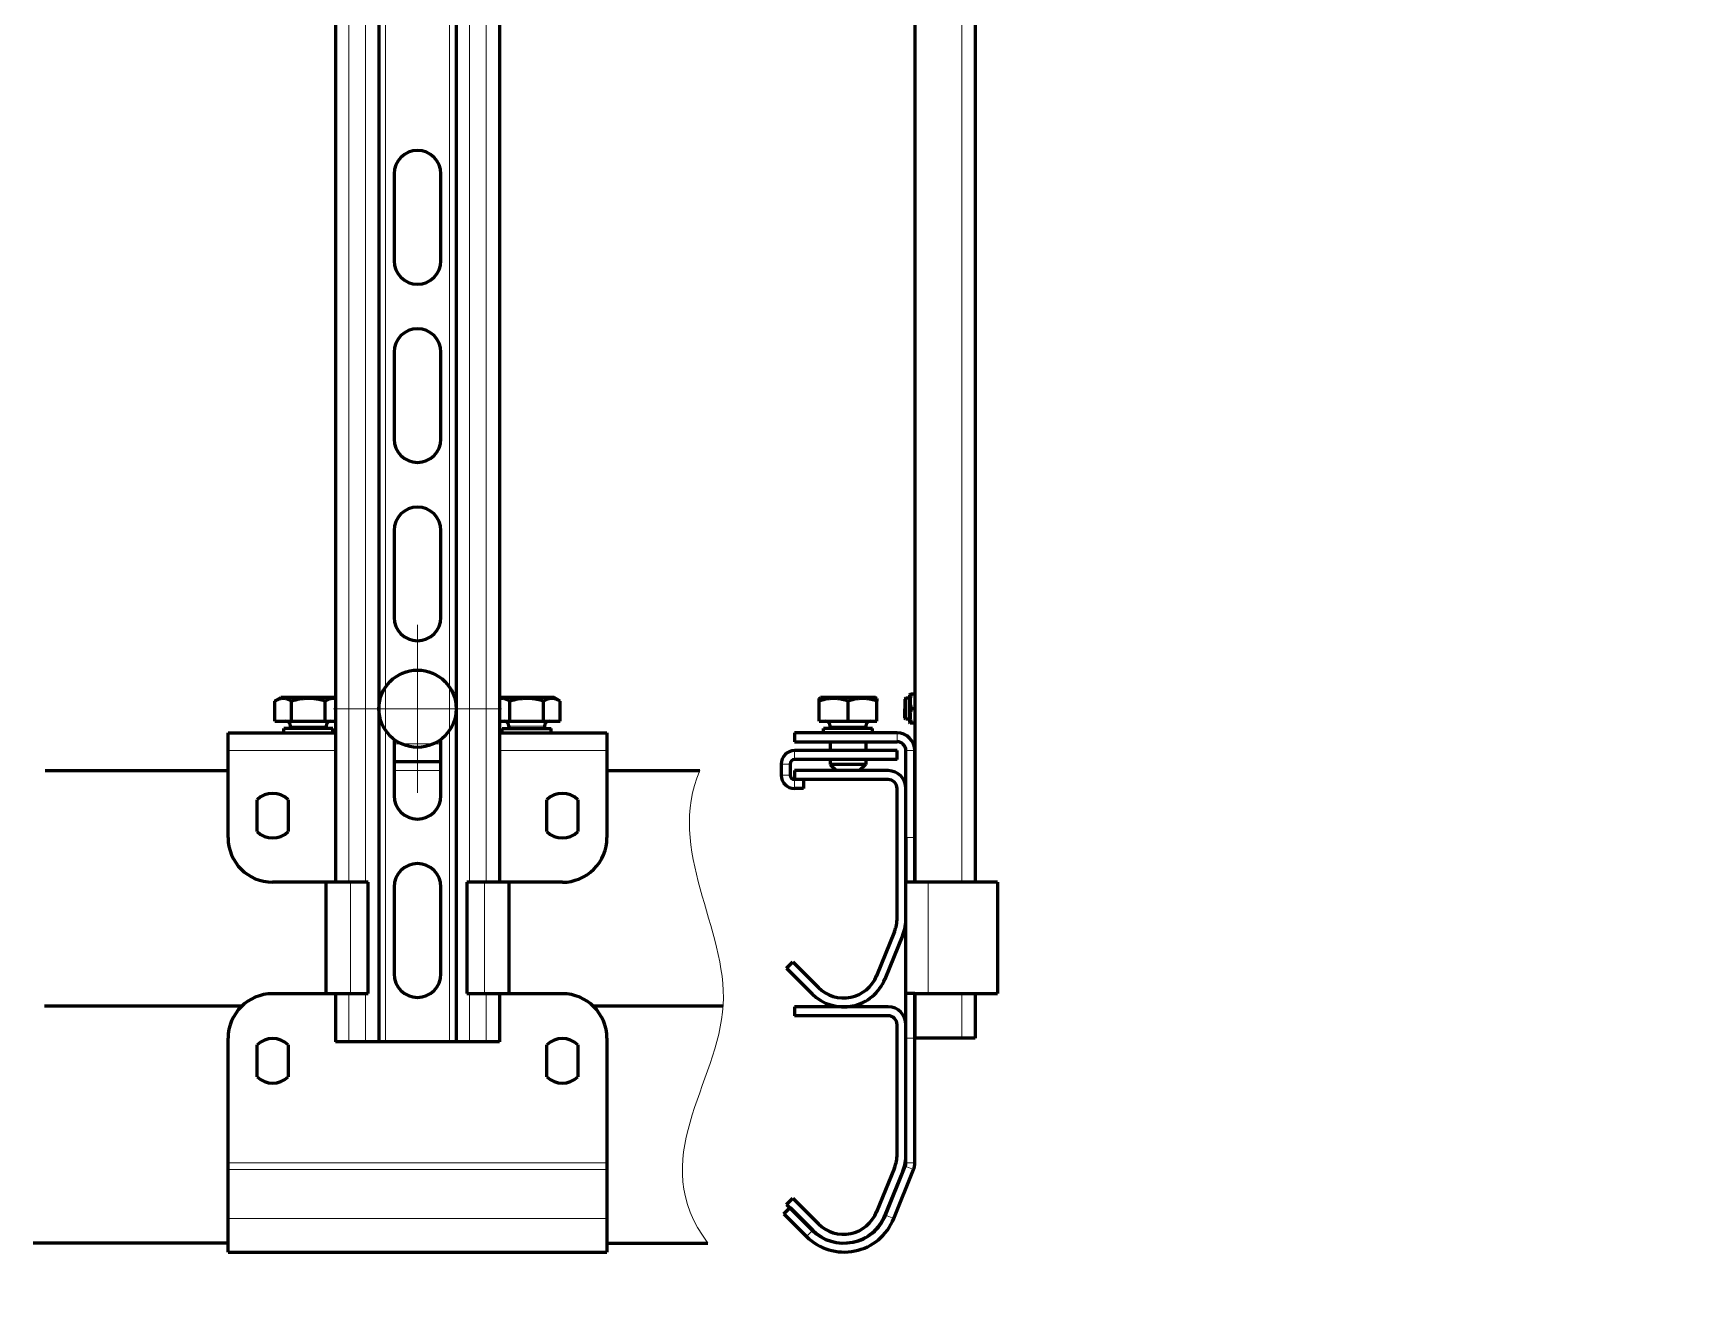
# Model space of a CAD drawing. Header units: millimetres. Extents: x 0 to 840, y 0 to 594.
# Drawn here: x 253 to 325.8, y 333.7 to 388.8 of the extents above; entities that cross this region are included whole.
import ezdxf

# ---------------------------------------------------------------- set-up
doc = ezdxf.new("R2010")
doc.units = ezdxf.units.MM
for name, pattern in [('K5LT_AXLED', [19.5, 15, -1.5, 1.5, -1.5]), ('K5LT_BASIC', [0]), ('K5LT_THIN', [0]), ('K5LT_THIN_INCLUDED_TO_HATCHING', [0])]:
    doc.linetypes.add(name, pattern=pattern)
doc.layers.add('Системный слой', color=7, linetype='Continuous')

# ---------------------------------------------------------------- blocks, each defined once
blk = doc.blocks.new('U53')
at = {"layer": 'Системный слой', "color": 30, "linetype": 'K5LT_AXLED', "lineweight": 18, "true_color": 0xff8000}
for q in [(269.909, 362.784), (266.209, 359.084), (273.609, 359.084), (269.909, 355.384)]:
    blk.add_line((269.909, 359.084), q, dxfattribs=at)
blk = doc.blocks.new('U54')
at = {"layer": 'Системный слой', "color": 5, "linetype": 'K5LT_BASIC', "lineweight": 60, "true_color": 0x0000ff}
for p, q in [((290.627, 345.958), (286.506, 345.958)), ((286.506, 345.958), (286.506, 345.565)), ((290.627, 345.565), (286.506, 345.565)), ((291.019, 339.462), (291.019, 345.173)), ((291.412, 339.462), (291.412, 345.173)), ((290.905, 338.874), (290.12, 336.932)), ((291.269, 338.727), (290.484, 336.785)), ((286.151, 337.258), (286.428, 337.536)), ((286.151, 337.258), (287.277, 336.132)), ((286.428, 337.536), (287.555, 336.41))]:
    blk.add_line(p, q, dxfattribs=at)
for centre, radius, start, end in [((290.627, 345.173), 0.785, 0, 90), ((290.627, 345.173), 0.392, 0, 90), ((289.45, 339.462), 1.57, 338, 0), ((289.45, 339.462), 1.962, 338, 0), ((288.665, 337.52), 1.962, 225, 338), ((288.665, 337.52), 1.57, 225, 338)]:
    blk.add_arc(centre, radius, start, end, dxfattribs=at)
blk = doc.blocks.new('U55')
at = {"layer": 'Системный слой', "color": 5, "linetype": 'K5LT_BASIC', "lineweight": 60, "true_color": 0x0000ff}
for p, q in [((290.627, 356.358), (286.506, 356.358)), ((286.506, 356.358), (286.506, 355.965)), ((290.627, 355.965), (286.506, 355.965)), ((291.019, 349.862), (291.019, 355.573)), ((291.412, 349.862), (291.412, 355.573)), ((290.905, 349.274), (290.12, 347.332)), ((291.269, 349.127), (290.484, 347.185)), ((286.151, 347.658), (286.428, 347.936)), ((286.151, 347.658), (287.277, 346.532)), ((286.428, 347.936), (287.555, 346.81))]:
    blk.add_line(p, q, dxfattribs=at)
for centre, radius, start, end in [((290.627, 355.573), 0.785, 0, 90), ((290.627, 355.573), 0.392, 0, 90), ((289.45, 349.862), 1.57, 338, 0), ((289.45, 349.862), 1.962, 338, 0), ((288.665, 347.92), 1.57, 225, 338), ((288.665, 347.92), 1.962, 225, 338)]:
    blk.add_arc(centre, radius, start, end, dxfattribs=at)
blk = doc.blocks.new('U56')
at = {"layer": 'Системный слой', "color": 5, "linetype": 'K5LT_BASIC', "lineweight": 60, "true_color": 0x0000ff}
for p, q in [((296.416, 395.596), (319.963, 395.596)), ((319.963, 394.419), (319.963, 395.596)), ((319.963, 393.83), (319.963, 394.419)), ((319.963, 393.83), (296.416, 393.83)), ((292.687, 390.48), (292.687, 391.868)), ((294.453, 391.868), (294.453, 351.446)), ((291.804, 389.597), (292.687, 390.48)), ((291.804, 389.597), (291.804, 351.446)), ((291.804, 346.54), (291.804, 344.577)), ((294.453, 346.54), (294.453, 344.577)), ((293.865, 344.577), (291.804, 344.577)), ((294.453, 344.577), (293.865, 344.577))]:
    blk.add_line(p, q, dxfattribs=at)
at = {"layer": 'Системный слой', "color": 7, "linetype": 'K5LT_THIN', "lineweight": 18}
for p, q in [((296.416, 393.83), (296.416, 394.419)), ((319.963, 394.419), (296.416, 394.419)), ((294.453, 391.868), (293.865, 391.868)), ((293.865, 391.868), (293.865, 351.446)), ((293.865, 346.54), (293.865, 344.577))]:
    blk.add_line(p, q, dxfattribs=at)
at = {"layer": 'Системный слой', "color": 5, "linetype": 'K5LT_BASIC', "lineweight": 60, "true_color": 0x0000ff}
for radius in [3.728, 1.962]:
    blk.add_arc((296.416, 391.868), radius, 90, 180, dxfattribs=at)
at = {"layer": 'Системный слой', "color": 7, "linetype": 'K5LT_THIN', "lineweight": 18}
blk.add_arc((296.416, 391.868), 2.551, 90, 180, dxfattribs=at)
blk = doc.blocks.new('U57')
at = {"layer": 'Системный слой', "color": 5, "linetype": 'K5LT_BASIC', "lineweight": 60, "true_color": 0x0000ff}
for p, q in [((266.298, 394.257), (266.298, 395.435)), ((266.592, 395.435), (266.298, 395.435)), ((266.592, 395.435), (266.592, 394.257)), ((273.225, 394.257), (273.225, 395.435)), ((273.519, 395.435), (273.225, 395.435)), ((273.519, 395.435), (273.519, 394.257)), ((267.917, 394.257), (267.917, 394.65)), ((268.211, 394.65), (268.211, 394.257)), ((268.506, 395.239), (271.312, 395.239)), ((271.312, 394.944), (268.506, 394.944)), ((271.606, 394.257), (271.606, 394.65)), ((271.9, 394.65), (271.9, 394.257)), ((266.298, 394.257), (266.298, 391.706)), ((266.887, 393.963), (267.623, 393.963)), ((268.211, 394.257), (268.211, 391.706)), ((271.606, 394.257), (271.606, 391.706)), ((272.195, 393.963), (272.93, 393.963)), ((273.519, 394.257), (273.519, 391.706)), ((267.623, 393.669), (266.887, 393.669)), ((272.93, 393.669), (272.195, 393.669)), ((266.298, 391.706), (266.298, 351.446)), ((268.211, 391.706), (268.211, 344.416)), ((271.606, 391.706), (271.606, 344.416)), ((273.519, 391.706), (273.519, 351.446)), ((268.878, 382.631), (268.878, 378.805)), ((270.939, 378.805), (270.939, 382.631)), ((268.878, 374.782), (268.878, 370.956)), ((270.939, 370.956), (270.939, 374.782)), ((268.878, 366.933), (268.878, 363.106)), ((270.939, 363.106), (270.939, 366.933)), ((268.878, 357.732), (268.878, 355.257)), ((270.939, 355.257), (270.939, 357.732)), ((268.878, 351.235), (268.878, 347.408)), ((270.939, 347.408), (270.939, 351.235)), ((266.298, 346.54), (266.298, 344.416)), ((273.519, 346.54), (273.519, 344.416)), ((266.887, 344.416), (266.298, 344.416)), ((267.623, 344.416), (266.887, 344.416)), ((268.211, 344.416), (267.623, 344.416)), ((268.506, 344.416), (268.211, 344.416)), ((271.312, 344.416), (268.506, 344.416)), ((271.606, 344.416), (271.312, 344.416)), ((272.195, 344.416), (271.606, 344.416)), ((272.93, 344.416), (272.195, 344.416)), ((273.519, 344.416), (272.93, 344.416))]:
    blk.add_line(p, q, dxfattribs=at)
at = {"layer": 'Системный слой', "color": 7, "linetype": 'K5LT_THIN', "lineweight": 18}
for p, q in [((268.506, 394.944), (268.506, 391.706)), ((271.312, 394.944), (271.312, 391.706)), ((266.887, 393.669), (266.887, 391.706)), ((267.623, 393.669), (267.623, 391.706)), ((272.195, 393.669), (272.195, 391.706)), ((272.93, 393.669), (272.93, 391.706)), ((266.887, 391.706), (266.298, 391.706)), ((267.623, 391.706), (266.887, 391.706)), ((266.887, 391.706), (266.887, 351.446)), ((268.211, 391.706), (267.623, 391.706)), ((267.623, 391.706), (267.623, 351.446)), ((268.506, 391.706), (268.211, 391.706)), ((271.312, 391.706), (268.506, 391.706)), ((268.506, 391.706), (268.506, 344.416)), ((271.606, 391.706), (271.312, 391.706)), ((271.312, 391.706), (271.312, 344.416)), ((272.195, 391.706), (271.606, 391.706)), ((272.195, 391.706), (272.195, 351.446)), ((272.93, 391.706), (272.195, 391.706)), ((272.93, 391.706), (272.93, 351.446)), ((273.519, 391.706), (272.93, 391.706)), ((266.887, 346.54), (266.887, 344.416)), ((267.623, 346.54), (267.623, 344.416)), ((272.195, 346.54), (272.195, 344.416)), ((272.93, 346.54), (272.93, 344.416))]:
    blk.add_line(p, q, dxfattribs=at)
at = {"layer": 'Системный слой', "color": 5, "linetype": 'K5LT_BASIC', "lineweight": 60, "true_color": 0x0000ff}
for centre, radius, start, end in [((268.506, 394.65), 0.589, 90, 180), ((268.506, 394.65), 0.294, 90, 180), ((271.312, 394.65), 0.589, 0, 90), ((271.312, 394.65), 0.294, 0, 90), ((266.887, 394.257), 0.589, 180, 270), ((266.887, 394.257), 0.294, 180, 270), ((267.623, 394.257), 0.294, 270, 0), ((267.623, 394.257), 0.589, 270, 0), ((272.195, 394.257), 0.589, 180, 270), ((272.195, 394.257), 0.294, 180, 270), ((272.93, 394.257), 0.589, 270, 0), ((272.93, 394.257), 0.294, 270, 0), ((269.909, 382.631), 1.03, 0, 180), ((269.909, 378.805), 1.03, 180, 0), ((269.909, 374.782), 1.03, 0, 180), ((269.909, 370.956), 1.03, 180, 0), ((269.909, 366.933), 1.03, 0, 180), ((269.909, 363.106), 1.03, 180, 0), ((269.909, 355.257), 1.03, 180, 0), ((269.909, 351.235), 1.03, 0, 180), ((269.909, 347.408), 1.03, 180, 0)]:
    blk.add_arc(centre, radius, start, end, dxfattribs=at)
blk = doc.blocks.new('U52')
at = {"layer": 'Системный слой', "color": 5, "linetype": 'K5LT_BASIC', "lineweight": 60, "true_color": 0x0000ff}
for p, q in [((291.591, 359.722), (291.573, 359.69)), ((291.591, 359.722), (291.573, 359.69)), ((291.573, 359.69), (291.573, 358.559)), ((291.591, 359.722), (291.648, 359.722)), ((291.804, 359.722), (291.648, 359.722)), ((263.628, 359.423), (263.889, 359.573)), ((263.628, 358.533), (263.628, 359.423)), ((266.298, 359.573), (263.889, 359.573)), ((264.365, 358.533), (264.365, 359.423)), ((265.837, 358.533), (265.837, 359.423)), ((274.11, 359.573), (273.519, 359.573)), ((273.98, 358.533), (273.98, 359.423)), ((275.928, 359.573), (274.11, 359.573)), ((275.453, 358.533), (275.453, 359.423)), ((276.189, 359.423), (275.928, 359.573)), ((276.189, 358.533), (276.189, 359.423)), ((287.585, 359.536), (287.649, 359.573)), ((287.585, 359.536), (287.649, 359.573)), ((287.585, 359.423), (287.585, 359.536)), ((287.585, 358.533), (287.585, 359.423)), ((287.811, 359.573), (287.649, 359.573)), ((290.073, 359.573), (287.811, 359.573)), ((288.861, 358.533), (288.861, 359.423)), ((290.136, 359.536), (290.073, 359.573)), ((290.136, 359.536), (290.073, 359.573)), ((290.136, 359.536), (290.136, 359.423)), ((290.136, 358.533), (290.136, 359.423)), ((291.412, 359.545), (291.366, 359.499)), ((291.366, 359.499), (291.366, 359.084)), ((291.366, 358.669), (291.366, 359.084)), ((291.573, 359.545), (291.412, 359.545)), ((291.412, 358.623), (291.412, 359.545)), ((291.804, 359.084), (291.648, 359.084)), ((263.628, 358.533), (264.365, 358.533)), ((264.022, 358.022), (264.022, 358.219)), ((265.101, 358.219), (264.022, 358.219)), ((264.316, 358.317), (264.316, 358.219)), ((264.365, 358.533), (265.837, 358.533)), ((266.18, 358.219), (265.101, 358.219)), ((265.837, 358.533), (266.298, 358.533)), ((265.886, 358.317), (265.886, 358.219)), ((266.18, 358.022), (266.18, 358.219)), ((273.519, 358.533), (273.98, 358.533)), ((273.637, 358.022), (273.637, 358.219)), ((273.637, 358.219), (274.716, 358.219)), ((273.931, 358.317), (273.931, 358.219)), ((273.98, 358.533), (275.453, 358.533)), ((274.716, 358.219), (275.795, 358.219)), ((275.453, 358.533), (276.189, 358.533)), ((275.501, 358.317), (275.501, 358.219)), ((275.795, 358.022), (275.795, 358.219)), ((287.585, 358.533), (288.861, 358.533)), ((289.94, 358.219), (287.782, 358.219)), ((287.782, 358.022), (287.782, 358.219)), ((288.076, 358.317), (288.076, 358.219)), ((288.861, 358.533), (290.136, 358.533)), ((289.646, 358.317), (289.646, 358.219)), ((289.94, 358.022), (289.94, 358.219)), ((291.412, 358.623), (291.366, 358.669)), ((291.573, 358.623), (291.412, 358.623)), ((291.573, 358.559), (291.573, 358.478)), ((291.591, 358.446), (291.573, 358.478)), ((291.591, 358.446), (291.573, 358.478)), ((291.648, 358.446), (291.591, 358.446)), ((291.804, 358.446), (291.648, 358.446)), ((261.569, 357.238), (261.569, 358.022)), ((261.569, 358.022), (266.298, 358.022)), ((273.519, 358.022), (278.248, 358.022)), ((278.248, 358.022), (278.248, 357.238)), ((286.506, 358.022), (286.506, 357.63)), ((291.019, 358.022), (286.506, 358.022)), ((286.506, 357.63), (291.019, 357.63)), ((288.076, 357.63), (288.076, 357.238)), ((289.646, 357.63), (289.646, 357.238)), ((261.569, 353.408), (261.569, 357.238)), ((278.248, 357.238), (278.248, 353.408)), ((291.019, 357.238), (286.506, 357.238)), ((291.019, 357.238), (286.506, 357.238)), ((291.019, 356.845), (286.506, 356.845)), ((288.076, 356.845), (288.076, 356.636)), ((289.646, 356.845), (289.646, 356.636)), ((291.019, 356.845), (291.019, 357.238)), ((291.412, 353.408), (291.412, 357.238)), ((291.804, 353.408), (291.804, 357.238)), ((253.524, 356.358), (261.569, 356.358)), ((270.939, 356.75), (268.878, 356.75)), ((278.248, 356.358), (282.334, 356.358)), ((285.917, 356.649), (285.917, 356.158)), ((286.31, 356.649), (286.31, 356.158)), ((288.076, 356.636), (288.351, 356.361)), ((289.253, 356.636), (288.076, 356.636)), ((289.116, 356.361), (288.351, 356.361)), ((289.371, 356.361), (289.116, 356.361)), ((289.646, 356.636), (289.253, 356.636)), ((289.646, 356.636), (289.371, 356.361)), ((286.899, 355.962), (286.506, 355.962)), ((286.899, 355.57), (286.506, 355.57)), ((286.899, 355.962), (286.899, 355.57)), ((262.844, 353.677), (262.844, 355.078)), ((264.218, 355.078), (264.218, 353.677)), ((275.599, 353.677), (275.599, 355.078)), ((276.973, 355.078), (276.973, 353.677)), ((291.412, 353.408), (291.412, 351.446)), ((291.804, 351.446), (291.804, 353.408)), ((266.867, 351.446), (263.531, 351.446)), ((265.886, 346.54), (265.886, 351.446)), ((266.953, 351.446), (265.886, 351.446)), ((267.743, 351.446), (266.953, 351.446)), ((267.743, 346.54), (267.743, 351.446)), ((272.865, 351.446), (272.074, 351.446)), ((272.074, 351.446), (272.074, 346.54)), ((273.931, 351.446), (272.865, 351.446)), ((273.931, 351.446), (273.931, 346.54)), ((276.286, 351.445), (273.931, 351.446)), ((291.412, 351.446), (291.412, 351.446)), ((291.412, 346.54), (291.412, 351.446)), ((292.393, 351.446), (291.412, 351.446)), ((291.804, 351.446), (291.804, 351.446)), ((294.462, 351.446), (292.393, 351.446)), ((295.443, 351.446), (294.462, 351.446)), ((295.443, 351.446), (295.443, 346.54)), ((253.488, 345.997), (262.176, 345.997)), ((263.531, 346.54), (265.886, 346.54)), ((265.886, 346.54), (266.953, 346.54)), ((266.953, 346.54), (267.743, 346.54)), ((272.074, 346.54), (272.865, 346.54)), ((272.865, 346.54), (273.931, 346.54)), ((273.931, 346.54), (276.286, 346.54)), ((277.641, 345.997), (283.363, 345.997)), ((291.804, 346.54), (291.412, 346.54)), ((291.412, 344.577), (291.412, 346.54)), ((291.804, 344.577), (291.804, 346.54)), ((291.804, 346.54), (292.393, 346.54)), ((292.393, 346.54), (294.462, 346.54)), ((294.462, 346.54), (295.443, 346.54)), ((261.569, 339.087), (261.569, 344.577)), ((278.248, 344.577), (278.248, 339.087)), ((291.412, 339.087), (291.412, 344.577)), ((291.804, 339.087), (291.804, 344.577)), ((262.844, 342.884), (262.844, 344.286)), ((264.218, 344.286), (264.218, 342.884)), ((275.599, 342.884), (275.599, 344.286)), ((276.973, 344.286), (276.973, 342.884)), ((261.569, 338.793), (261.569, 339.087)), ((261.569, 336.638), (261.569, 338.793)), ((278.248, 339.087), (278.248, 338.793)), ((278.248, 338.793), (278.248, 336.638)), ((290.513, 336.785), (291.383, 338.94)), ((290.876, 336.638), (291.747, 338.793)), ((286.041, 336.842), (286.318, 337.12)), ((286.318, 337.12), (287.306, 336.132)), ((261.569, 335.165), (261.569, 336.638)), ((278.248, 336.638), (278.248, 335.165)), ((286.041, 336.842), (287.028, 335.855)), ((261.569, 335.558), (252.985, 335.558)), ((261.569, 335.165), (278.248, 335.165)), ((278.248, 335.558), (282.697, 335.558))]:
    blk.add_line(p, q, dxfattribs=at)
at = {"layer": 'Системный слой', "color": 7, "linetype": 'K5LT_THIN', "lineweight": 18}
for p, q in [((291.366, 359.499), (291.573, 359.499)), ((264.421, 358.317), (264.316, 358.317)), ((265.886, 358.317), (264.421, 358.317)), ((275.396, 358.317), (273.931, 358.317)), ((275.501, 358.317), (275.396, 358.317)), ((289.253, 358.317), (288.076, 358.317)), ((289.646, 358.317), (289.253, 358.317)), ((291.366, 358.669), (291.573, 358.669)), ((268.878, 357.535), (270.939, 357.535)), ((291.019, 358.022), (291.019, 357.63)), ((266.298, 357.238), (261.569, 357.238)), ((278.248, 357.238), (273.519, 357.238)), ((286.506, 356.845), (286.506, 357.238)), ((291.804, 357.238), (291.412, 357.238)), ((270.939, 356.358), (268.878, 356.358)), ((286.31, 356.649), (285.917, 356.649)), ((285.917, 356.158), (286.31, 356.158)), ((286.506, 355.962), (286.506, 355.57)), ((291.804, 353.408), (291.412, 353.408)), ((266.953, 351.446), (266.953, 346.54)), ((272.865, 346.54), (272.865, 351.446)), ((291.804, 351.446), (291.412, 351.446)), ((292.393, 351.446), (292.393, 346.54)), ((291.804, 344.577), (291.412, 344.577)), ((261.569, 339.087), (278.248, 339.087)), ((278.248, 338.793), (261.569, 338.793)), ((291.747, 338.793), (291.383, 338.94)), ((291.412, 339.087), (291.804, 339.087)), ((261.569, 336.638), (278.248, 336.638)), ((290.513, 336.785), (290.876, 336.638)), ((287.028, 335.855), (287.306, 336.132))]:
    blk.add_line(p, q, dxfattribs=at)
at = {"layer": 'Системный слой', "color": 5, "linetype": 'K5LT_BASIC', "lineweight": 60, "true_color": 0x0000ff}
blk.add_circle((269.909, 359.084), 1.7, dxfattribs=at)
for centre, radius, start, end in [((264.1, 358.317), 0.216, 0, 90), ((266.102, 358.317), 0.216, 90, 180), ((273.715, 358.317), 0.216, 0, 90), ((275.717, 358.317), 0.216, 90, 180), ((287.86, 358.317), 0.216, 0, 90), ((289.862, 358.317), 0.216, 90, 180), ((291.019, 357.238), 0.785, 0, 90), ((291.019, 357.238), 0.392, 0, 90), ((286.506, 356.649), 0.589, 90, 180), ((286.506, 356.649), 0.196, 90, 180), ((286.506, 356.158), 0.589, 180, 270), ((286.506, 356.158), 0.196, 180, 270), ((263.531, 354.377), 0.981, 45.573, 134.427), ((276.286, 354.377), 0.981, 45.573, 134.427), ((263.531, 353.408), 1.962, 180, 269.99714), ((263.531, 354.377), 0.981, 225.573, 314.427), ((276.286, 354.377), 0.981, 225.573, 314.427), ((276.286, 353.408), 1.962, 269.99714, 0), ((263.531, 344.577), 1.962, 90, 180), ((276.286, 344.577), 1.962, 0, 90), ((263.531, 343.585), 0.981, 45.573, 134.427), ((276.286, 343.585), 0.981, 45.573, 134.427), ((263.531, 343.585), 0.981, 225.573, 314.427), ((276.286, 343.585), 0.981, 225.573, 314.427), ((291.019, 339.087), 0.392, 338, 0), ((291.019, 339.087), 0.785, 338, 0), ((288.693, 337.52), 2.355, 225, 338), ((288.693, 337.52), 1.962, 225, 338)]:
    blk.add_arc(centre, radius, start, end, dxfattribs=at)
for points, knots in [([(291.648, 359.722), (291.634, 359.679), (291.617, 359.62), (291.603, 359.545), (291.596, 359.499), (291.592, 359.455), (291.591, 359.411), (291.591, 359.371), (291.594, 359.331), (291.599, 359.287), (291.61, 359.217), (291.628, 359.147), (291.643, 359.098), (291.648, 359.084)], [0, 0, 0, 0, 2.882057, 3.942733, 4.946423, 5.889891, 6.801258, 7.786081, 8.494917, 9.347563, 10.680569, 13.05164, 14, 14, 14, 14]), ([(264.365, 359.423), (264.315, 359.451), (264.247, 359.485), (264.16, 359.513), (264.107, 359.526), (264.056, 359.534), (264.006, 359.537), (263.959, 359.536), (263.914, 359.531), (263.863, 359.521), (263.782, 359.499), (263.701, 359.463), (263.644, 359.432), (263.628, 359.423)], [0, 0, 0, 0, 2.882057, 3.942733, 4.946423, 5.889891, 6.801258, 7.786081, 8.494917, 9.347563, 10.680569, 13.05164, 14, 14, 14, 14]), ([(265.837, 359.423), (265.746, 359.449), (265.621, 359.48), (265.46, 359.509), (265.356, 359.523), (265.255, 359.532), (265.153, 359.537), (265.05, 359.537), (264.948, 359.532), (264.834, 359.521), (264.64, 359.494), (264.478, 359.455), (264.365, 359.423)], [0, 0, 0, 0, 2.47192, 3.369736, 4.272516, 5.194325, 6.028009, 6.914408, 7.888137, 8.67988, 9.917671, 13, 13, 13, 13]), ([(266.298, 359.529), (266.287, 359.531), (266.26, 359.534), (266.215, 359.537), (266.169, 359.536), (266.123, 359.531), (266.072, 359.521), (265.992, 359.499), (265.911, 359.463), (265.854, 359.432), (265.837, 359.423)], [5.269035, 5.269035, 5.269035, 5.269035, 5.889891, 6.801258, 7.786081, 8.494917, 9.347563, 10.680569, 13.05164, 14, 14, 14, 14]), ([(273.98, 359.423), (273.93, 359.451), (273.862, 359.485), (273.775, 359.513), (273.722, 359.526), (273.671, 359.534), (273.621, 359.537), (273.574, 359.536), (273.54, 359.532), (273.523, 359.529), (273.519, 359.529)], [0, 0, 0, 0, 2.882131, 3.942851, 4.946579, 5.890067, 6.801436, 7.786254, 8.495082, 8.73103, 8.73103, 8.73103, 8.73103]), ([(275.453, 359.423), (275.362, 359.449), (275.236, 359.48), (275.075, 359.509), (274.971, 359.523), (274.87, 359.532), (274.768, 359.537), (274.665, 359.537), (274.563, 359.532), (274.449, 359.521), (274.255, 359.494), (274.093, 359.455), (273.98, 359.423)], [0, 0, 0, 0, 2.471982, 3.369833, 4.272649, 5.194485, 6.028176, 6.914571, 7.88829, 8.680018, 9.91778, 13, 13, 13, 13]), ([(276.189, 359.423), (276.14, 359.451), (276.071, 359.485), (275.985, 359.513), (275.931, 359.526), (275.881, 359.534), (275.83, 359.537), (275.784, 359.536), (275.738, 359.531), (275.687, 359.521), (275.607, 359.499), (275.526, 359.463), (275.469, 359.432), (275.453, 359.423)], [0, 0, 0, 0, 2.882057, 3.942733, 4.946423, 5.889891, 6.801258, 7.786081, 8.494917, 9.347563, 10.680569, 13.05164, 14, 14, 14, 14]), ([(288.861, 359.423), (288.776, 359.451), (288.657, 359.485), (288.507, 359.513), (288.415, 359.526), (288.327, 359.534), (288.239, 359.537), (288.159, 359.536), (288.08, 359.531), (287.992, 359.521), (287.852, 359.499), (287.712, 359.463), (287.613, 359.432), (287.585, 359.423)], [0, 0, 0, 0, 2.882131, 3.942851, 4.946579, 5.890067, 6.801436, 7.786254, 8.495082, 9.347712, 10.680686, 13.05168, 14, 14, 14, 14]), ([(290.136, 359.423), (290.051, 359.451), (289.933, 359.485), (289.782, 359.513), (289.69, 359.526), (289.602, 359.534), (289.515, 359.537), (289.434, 359.536), (289.356, 359.531), (289.267, 359.521), (289.128, 359.499), (288.988, 359.463), (288.889, 359.432), (288.861, 359.423)], [0, 0, 0, 0, 2.882057, 3.942733, 4.946423, 5.889891, 6.801258, 7.786081, 8.494917, 9.347563, 10.680569, 13.05164, 14, 14, 14, 14]), ([(291.648, 359.084), (291.634, 359.041), (291.617, 358.982), (291.603, 358.907), (291.596, 358.861), (291.592, 358.817), (291.591, 358.773), (291.591, 358.733), (291.594, 358.694), (291.599, 358.649), (291.61, 358.58), (291.628, 358.509), (291.643, 358.46), (291.648, 358.446)], [0, 0, 0, 0, 2.882131, 3.942851, 4.946579, 5.890067, 6.801436, 7.786254, 8.495082, 9.347712, 10.680686, 13.05168, 14, 14, 14, 14])]:
    blk.add_open_spline(points, degree=3, knots=knots, dxfattribs=at)
at = {"layer": 'Системный слой', "color": 7, "linetype": 'K5LT_THIN_INCLUDED_TO_HATCHING', "lineweight": 18}
blk.add_open_spline([(282.697, 335.558), (279.892, 339.23), (286.358, 345.829), (280.831, 352.869), (282.334, 356.358)], degree=3, knots=[0, 0, 0, 0, 2.030822, 4, 4, 4, 4], dxfattribs=at)
at = {"layer": 'Системный слой'}
for name in ['U57', 'U56', 'U53', 'U55', 'U54']:
    blk.add_blockref(name, (0, 0), dxfattribs=at)

msp = doc.modelspace()

# ---------------------------------------------------------------- block references
at = {"layer": 'Системный слой'}
msp.add_blockref('U52', (0, 0), dxfattribs=at)

doc.saveas('drawing.dxf')
